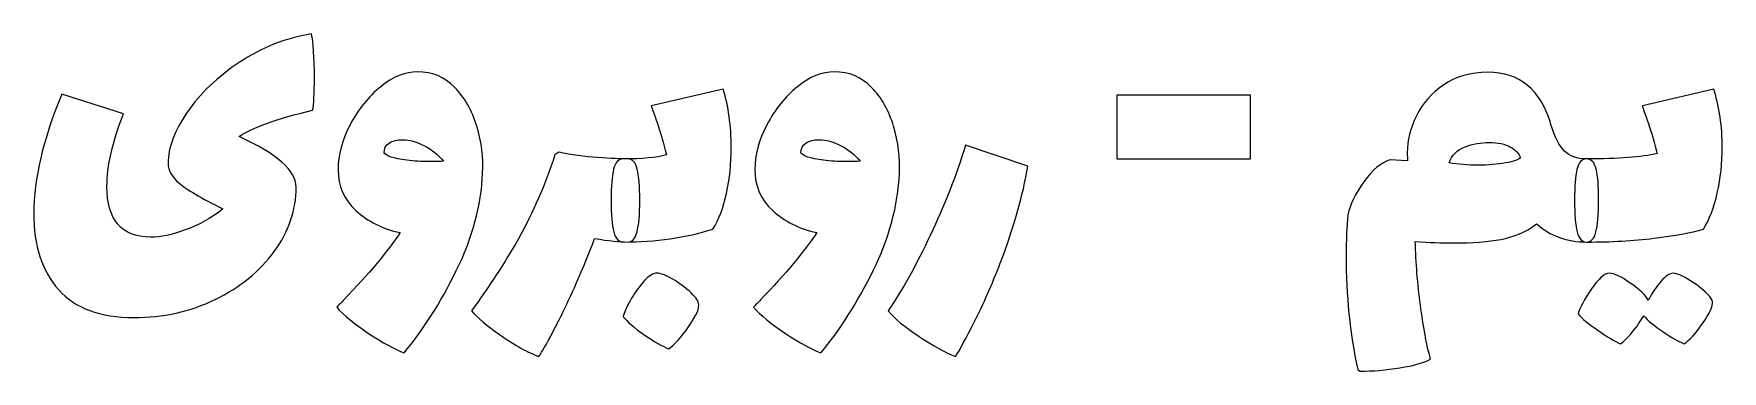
# Model space of a CAD drawing. Header units: millimetres. Extents: x -28.3 to 31.7, y -30.6 to 29.7.
# Drawn here: x -11.22 to 2.98, y -28.6 to -25.77 of the extents above; entities that cross this region are included whole.
import ezdxf

# ---------------------------------------------------------------- set-up
doc = ezdxf.new("R2010")
doc.units = ezdxf.units.MM
doc.header["$MEASUREMENT"] = 0
doc.layers.add('Layer 1', color=7, linetype='Continuous')

msp = doc.modelspace()

# ---------------------------------------------------------------- linework, layer by layer
at = {"layer": 'Layer 1', "color": 250}
for points, knots in [([(-8.89, -25.7719), (-8.8725, -25.8419), (-8.8638, -25.967), (-8.8638, -26.1471), (-8.8638, -26.2722), (-8.8688, -26.361), (-8.8788, -26.4135), (-9.179, -26.4836), (-9.3854, -26.5574), (-9.4979, -26.6349), (-9.1777, -26.78), (-9.0176, -26.9214), (-9.0176, -27.059), (-9.0176, -27.2516), (-9.0789, -27.4317), (-9.2015, -27.5993), (-9.3241, -27.7669), (-9.4898, -27.9014), (-9.6987, -28.0027), (-9.9076, -28.104), (-10.1357, -28.1547), (-10.3834, -28.1547), (-10.6661, -28.1547), (-10.8768, -28.0765), (-11.0157, -27.9201), (-11.1545, -27.7638), (-11.2239, -27.5505), (-11.2239, -27.2803), (-11.2239, -26.9902), (-11.1451, -26.6562), (-10.9875, -26.2785), (-10.9875, -26.2785), (-10.4697, -26.4436), (-10.4697, -26.4436), (-10.5623, -26.6787), (-10.6085, -26.8826), (-10.6085, -27.0552), (-10.6085, -27.1903), (-10.5785, -27.2947), (-10.5185, -27.3685), (-10.4584, -27.4423), (-10.3659, -27.4792), (-10.2408, -27.4792), (-10.1582, -27.4792), (-10.0614, -27.4592), (-9.9501, -27.4192), (-9.8388, -27.3792), (-9.7331, -27.3204), (-9.633, -27.2428), (-9.8181, -27.1503), (-9.9413, -27.0777), (-10.0026, -27.0252), (-10.0639, -26.9726), (-10.0946, -26.9176), (-10.0946, -26.8601), (-10.0946, -26.73), (-10.0408, -26.5868), (-9.9332, -26.4304), (-9.8256, -26.2741), (-9.6799, -26.1346), (-9.496, -26.012), (-9.3122, -25.8895), (-9.1102, -25.8094), (-8.89, -25.7719)], [0, 0, 0, 0, 0.047619, 0.047619, 0.047619, 0.0952381, 0.0952381, 0.0952381, 0.1428571, 0.1428571, 0.1428571, 0.1904762, 0.1904762, 0.1904762, 0.2380952, 0.2380952, 0.2380952, 0.2857143, 0.2857143, 0.2857143, 0.3333333, 0.3333333, 0.3333333, 0.3809524, 0.3809524, 0.3809524, 0.4285714, 0.4285714, 0.4285714, 0.4761905, 0.4761905, 0.4761905, 0.5238095, 0.5238095, 0.5238095, 0.5714286, 0.5714286, 0.5714286, 0.6190476, 0.6190476, 0.6190476, 0.6666667, 0.6666667, 0.6666667, 0.7142857, 0.7142857, 0.7142857, 0.7619048, 0.7619048, 0.7619048, 0.8095238, 0.8095238, 0.8095238, 0.8571429, 0.8571429, 0.8571429, 0.9047619, 0.9047619, 0.9047619, 0.952381, 0.952381, 0.952381, 1, 1, 1, 1]), ([(-7.997, -26.0908), (-7.8744, -26.0908), (-7.7706, -26.134), (-7.6855, -26.2203), (-7.6005, -26.3066), (-7.5379, -26.416), (-7.4979, -26.5486), (-7.4579, -26.6812), (-7.4416, -26.8125), (-7.4491, -26.9426), (-7.4616, -27.2153), (-7.5354, -27.488), (-7.6705, -27.7607), (-7.8056, -28.0333), (-7.9519, -28.2635), (-8.1095, -28.4511), (-8.1896, -28.4211), (-8.289, -28.3667), (-8.4079, -28.2879), (-8.5267, -28.2091), (-8.6161, -28.1359), (-8.6762, -28.0684), (-8.6686, -28.0583), (-8.6593, -28.0483), (-8.648, -28.0383), (-8.6368, -28.0283), (-8.6261, -28.0171), (-8.6161, -28.0046), (-8.406, -27.7869), (-8.2484, -27.5993), (-8.1433, -27.4417), (-8.2909, -27.4092), (-8.4147, -27.3473), (-8.5148, -27.256), (-8.6149, -27.1646), (-8.6649, -27.0502), (-8.6649, -26.9126), (-8.6649, -26.79), (-8.6311, -26.6643), (-8.5636, -26.5355), (-8.496, -26.4067), (-8.4104, -26.3003), (-8.3065, -26.2165), (-8.2027, -26.1327), (-8.0995, -26.0908), (-7.997, -26.0908)], [0, 0, 0, 0, 0.0666667, 0.0666667, 0.0666667, 0.1333333, 0.1333333, 0.1333333, 0.2, 0.2, 0.2, 0.2666667, 0.2666667, 0.2666667, 0.3333333, 0.3333333, 0.3333333, 0.4, 0.4, 0.4, 0.4666667, 0.4666667, 0.4666667, 0.5333333, 0.5333333, 0.5333333, 0.6, 0.6, 0.6, 0.6666667, 0.6666667, 0.6666667, 0.7333333, 0.7333333, 0.7333333, 0.8, 0.8, 0.8, 0.8666667, 0.8666667, 0.8666667, 0.9333333, 0.9333333, 0.9333333, 1, 1, 1, 1]), ([(-4.4922, -26.0908), (-4.3696, -26.0908), (-4.2658, -26.134), (-4.1807, -26.2203), (-4.0957, -26.3066), (-4.0331, -26.416), (-3.9931, -26.5486), (-3.9531, -26.6812), (-3.9368, -26.8125), (-3.9443, -26.9426), (-3.9568, -27.2153), (-4.0306, -27.488), (-4.1657, -27.7607), (-4.3008, -28.0333), (-4.4471, -28.2635), (-4.6047, -28.4511), (-4.6848, -28.4211), (-4.7842, -28.3667), (-4.9031, -28.2879), (-5.0219, -28.2091), (-5.1113, -28.1359), (-5.1714, -28.0684), (-5.1638, -28.0583), (-5.1545, -28.0483), (-5.1432, -28.0383), (-5.132, -28.0283), (-5.1213, -28.0171), (-5.1113, -28.0046), (-4.9012, -27.7869), (-4.7436, -27.5993), (-4.6385, -27.4417), (-4.7861, -27.4092), (-4.9099, -27.3473), (-5.01, -27.256), (-5.1101, -27.1646), (-5.1601, -27.0502), (-5.1601, -26.9126), (-5.1601, -26.79), (-5.1263, -26.6643), (-5.0588, -26.5355), (-4.9912, -26.4067), (-4.9056, -26.3003), (-4.8017, -26.2165), (-4.6979, -26.1327), (-4.5947, -26.0908), (-4.4922, -26.0908)], [0, 0, 0, 0, 0.0666667, 0.0666667, 0.0666667, 0.1333333, 0.1333333, 0.1333333, 0.2, 0.2, 0.2, 0.2666667, 0.2666667, 0.2666667, 0.3333333, 0.3333333, 0.3333333, 0.4, 0.4, 0.4, 0.4666667, 0.4666667, 0.4666667, 0.5333333, 0.5333333, 0.5333333, 0.6, 0.6, 0.6, 0.6666667, 0.6666667, 0.6666667, 0.7333333, 0.7333333, 0.7333333, 0.8, 0.8, 0.8, 0.8666667, 0.8666667, 0.8666667, 0.9333333, 0.9333333, 0.9333333, 1, 1, 1, 1]), ([(1.8344, -26.8226), (1.8743, -26.8226), (1.9012, -26.8513), (1.915, -26.9089), (1.9288, -26.9664), (1.9356, -27.054), (1.9356, -27.1715), (1.9356, -27.2916), (1.9281, -27.3798), (1.9131, -27.4361), (1.8981, -27.4924), (1.8718, -27.5205), (1.8344, -27.5205), (1.6693, -27.5205), (1.5292, -27.4692), (1.4141, -27.3667), (1.4141, -27.3667), (1.3729, -27.3967), (1.3729, -27.3967), (1.3053, -27.4442), (1.219, -27.478), (1.114, -27.498), (1.0089, -27.518), (0.8751, -27.528), (0.7124, -27.528), (0.6174, -27.528), (0.5111, -27.5243), (0.3935, -27.5167), (0.3985, -27.6944), (0.4129, -27.872), (0.4366, -28.0496), (0.4604, -28.2272), (0.4886, -28.3785), (0.5211, -28.5036), (0.466, -28.5336), (0.3804, -28.558), (0.264, -28.5768), (0.1477, -28.5956), (0.0358, -28.6049), (-0.0718, -28.6049), (-0.0718, -28.6049), (-0.0906, -28.5899), (-0.0906, -28.5899), (-0.1556, -28.2847), (-0.1881, -27.967), (-0.1881, -27.6368), (-0.1881, -27.5042), (-0.1831, -27.3892), (-0.1731, -27.2916), (-0.1556, -27.2065), (-0.1106, -27.114), (-0.038, -27.0139), (0.0345, -26.9139), (0.1071, -26.8526), (0.1796, -26.8301), (0.1796, -26.8301), (0.3297, -26.8376), (0.3297, -26.8376), (0.3272, -26.8226), (0.326, -26.8), (0.326, -26.77), (0.326, -26.6675), (0.3516, -26.5643), (0.4029, -26.4604), (0.4542, -26.3566), (0.5311, -26.2697), (0.6336, -26.1997), (0.7362, -26.1296), (0.86, -26.0946), (1.0051, -26.0946), (1.1377, -26.0946), (1.2478, -26.1309), (1.3353, -26.2034), (1.4229, -26.276), (1.4867, -26.3773), (1.5267, -26.5074), (1.5267, -26.5074), (1.5267, -26.5111), (1.5267, -26.5111), (1.5267, -26.5111), (1.5342, -26.5336), (1.5342, -26.5336), (1.5667, -26.6387), (1.6049, -26.7131), (1.6487, -26.7569), (1.6924, -26.8007), (1.7544, -26.8226), (1.8344, -26.8226)], [0, 0, 0, 0, 0.0344828, 0.0344828, 0.0344828, 0.0689655, 0.0689655, 0.0689655, 0.1034483, 0.1034483, 0.1034483, 0.137931, 0.137931, 0.137931, 0.1724138, 0.1724138, 0.1724138, 0.2068966, 0.2068966, 0.2068966, 0.2413793, 0.2413793, 0.2413793, 0.2758621, 0.2758621, 0.2758621, 0.3103448, 0.3103448, 0.3103448, 0.3448276, 0.3448276, 0.3448276, 0.3793103, 0.3793103, 0.3793103, 0.4137931, 0.4137931, 0.4137931, 0.4482759, 0.4482759, 0.4482759, 0.4827586, 0.4827586, 0.4827586, 0.5172414, 0.5172414, 0.5172414, 0.5517241, 0.5517241, 0.5517241, 0.5862069, 0.5862069, 0.5862069, 0.6206897, 0.6206897, 0.6206897, 0.6551724, 0.6551724, 0.6551724, 0.6896552, 0.6896552, 0.6896552, 0.7241379, 0.7241379, 0.7241379, 0.7586207, 0.7586207, 0.7586207, 0.7931034, 0.7931034, 0.7931034, 0.8275862, 0.8275862, 0.8275862, 0.862069, 0.862069, 0.862069, 0.8965517, 0.8965517, 0.8965517, 0.9310345, 0.9310345, 0.9310345, 0.9655172, 0.9655172, 0.9655172, 1, 1, 1, 1]), ([(-5.4266, -26.2372), (-5.3815, -26.3798), (-5.359, -26.5436), (-5.359, -26.7287), (-5.359, -26.8638), (-5.3722, -26.9914), (-5.3984, -27.1115), (-5.4247, -27.2316), (-5.4628, -27.3316), (-5.5129, -27.4117), (-5.7405, -27.4842), (-5.9919, -27.5205), (-6.2671, -27.5205), (-6.3046, -27.5205), (-6.3309, -27.4924), (-6.3459, -27.4361), (-6.3609, -27.3798), (-6.3684, -27.2916), (-6.3684, -27.1715), (-6.3684, -27.054), (-6.3615, -26.9664), (-6.3478, -26.9089), (-6.334, -26.8513), (-6.3071, -26.8226), (-6.2671, -26.8226), (-6.1095, -26.8226), (-5.9882, -26.8113), (-5.9031, -26.7888), (-5.9281, -26.6837), (-5.9707, -26.5461), (-6.0307, -26.376), (-6.0307, -26.376), (-5.4266, -26.2372), (-5.4266, -26.2372)], [0, 0, 0, 0, 0.0909091, 0.0909091, 0.0909091, 0.1818182, 0.1818182, 0.1818182, 0.2727273, 0.2727273, 0.2727273, 0.3636364, 0.3636364, 0.3636364, 0.4545455, 0.4545455, 0.4545455, 0.5454545, 0.5454545, 0.5454545, 0.6363636, 0.6363636, 0.6363636, 0.7272727, 0.7272727, 0.7272727, 0.8181818, 0.8181818, 0.8181818, 0.9090909, 0.9090909, 0.9090909, 1, 1, 1, 1]), ([(2.9037, -26.2372), (2.9513, -26.3873), (2.975, -26.5499), (2.975, -26.725), (2.975, -26.8576), (2.9613, -26.9852), (2.9338, -27.1077), (2.9062, -27.2303), (2.8675, -27.3316), (2.8174, -27.4117), (2.7124, -27.4417), (2.5735, -27.4673), (2.4009, -27.4886), (2.2283, -27.5099), (2.0394, -27.5205), (1.8344, -27.5205), (1.7969, -27.5205), (1.7706, -27.4924), (1.7556, -27.4361), (1.7406, -27.3798), (1.7331, -27.2916), (1.7331, -27.1715), (1.7331, -27.054), (1.74, -26.9664), (1.7537, -26.9089), (1.7675, -26.8513), (1.7944, -26.8226), (1.8344, -26.8226), (2.102, -26.8226), (2.2996, -26.8075), (2.4272, -26.7775), (2.4072, -26.6925), (2.3828, -26.6087), (2.354, -26.5261), (2.3252, -26.4436), (2.3084, -26.3935), (2.3033, -26.376), (2.3033, -26.376), (2.9037, -26.2372), (2.9037, -26.2372)], [0, 0, 0, 0, 0.0769231, 0.0769231, 0.0769231, 0.1538462, 0.1538462, 0.1538462, 0.2307692, 0.2307692, 0.2307692, 0.3076923, 0.3076923, 0.3076923, 0.3846154, 0.3846154, 0.3846154, 0.4615385, 0.4615385, 0.4615385, 0.5384615, 0.5384615, 0.5384615, 0.6153846, 0.6153846, 0.6153846, 0.6923077, 0.6923077, 0.6923077, 0.7692308, 0.7692308, 0.7692308, 0.8461538, 0.8461538, 0.8461538, 0.9230769, 0.9230769, 0.9230769, 1, 1, 1, 1]), ([(-2.1169, -26.286), (-2.1169, -26.286), (-0.9912, -26.286), (-0.9912, -26.286), (-0.9912, -26.286), (-0.9912, -26.8226), (-0.9912, -26.8226), (-0.9912, -26.8226), (-2.1169, -26.8226), (-2.1169, -26.8226), (-2.1169, -26.8226), (-2.1169, -26.286), (-2.1169, -26.286)], [0, 0, 0, 0, 0.25, 0.25, 0.25, 0.5, 0.5, 0.5, 0.75, 0.75, 0.75, 1, 1, 1, 1]), ([(-8.087, -26.8338), (-8.027, -26.8413), (-7.9644, -26.8451), (-7.8994, -26.8451), (-7.8444, -26.8451), (-7.8043, -26.8438), (-7.7793, -26.8413), (-7.8219, -26.7888), (-7.875, -26.7456), (-7.9388, -26.7119), (-8.0026, -26.6781), (-8.0645, -26.6612), (-8.1245, -26.6612), (-8.1696, -26.6612), (-8.2065, -26.6706), (-8.2352, -26.6893), (-8.264, -26.7081), (-8.2784, -26.735), (-8.2784, -26.77), (-8.2634, -26.7975), (-8.1996, -26.8188), (-8.087, -26.8338)], [0, 0, 0, 0, 0.1428571, 0.1428571, 0.1428571, 0.2857143, 0.2857143, 0.2857143, 0.4285714, 0.4285714, 0.4285714, 0.5714286, 0.5714286, 0.5714286, 0.7142857, 0.7142857, 0.7142857, 0.8571429, 0.8571429, 0.8571429, 1, 1, 1, 1]), ([(-4.5822, -26.8338), (-4.5222, -26.8413), (-4.4596, -26.8451), (-4.3946, -26.8451), (-4.3396, -26.8451), (-4.2995, -26.8438), (-4.2745, -26.8413), (-4.3171, -26.7888), (-4.3702, -26.7456), (-4.434, -26.7119), (-4.4978, -26.6781), (-4.5597, -26.6612), (-4.6197, -26.6612), (-4.6648, -26.6612), (-4.7017, -26.6706), (-4.7304, -26.6893), (-4.7592, -26.7081), (-4.7736, -26.735), (-4.7736, -26.77), (-4.7586, -26.7975), (-4.6948, -26.8188), (-4.5822, -26.8338)], [0, 0, 0, 0, 0.1428571, 0.1428571, 0.1428571, 0.2857143, 0.2857143, 0.2857143, 0.4285714, 0.4285714, 0.4285714, 0.5714286, 0.5714286, 0.5714286, 0.7142857, 0.7142857, 0.7142857, 0.8571429, 0.8571429, 0.8571429, 1, 1, 1, 1]), ([(0.6787, -26.8563), (0.7537, -26.8688), (0.835, -26.8751), (0.9226, -26.8751), (1.0076, -26.8751), (1.0846, -26.8688), (1.1534, -26.8563), (1.2221, -26.8438), (1.2628, -26.8288), (1.2753, -26.8113), (1.2678, -26.7788), (1.2409, -26.7494), (1.1946, -26.7231), (1.1484, -26.6968), (1.0889, -26.6837), (1.0164, -26.6837), (0.9463, -26.6837), (0.8782, -26.6962), (0.8119, -26.7212), (0.7456, -26.7463), (0.7012, -26.7913), (0.6787, -26.8563)], [0, 0, 0, 0, 0.1428571, 0.1428571, 0.1428571, 0.2857143, 0.2857143, 0.2857143, 0.4285714, 0.4285714, 0.4285714, 0.5714286, 0.5714286, 0.5714286, 0.7142857, 0.7142857, 0.7142857, 0.8571429, 0.8571429, 0.8571429, 1, 1, 1, 1]), ([(-6.2296, -26.8226), (-6.1896, -26.8226), (-6.1627, -26.8513), (-6.1489, -26.9089), (-6.1352, -26.9664), (-6.1283, -27.054), (-6.1283, -27.1715), (-6.1283, -27.2916), (-6.1358, -27.3798), (-6.1508, -27.4361), (-6.1658, -27.4924), (-6.1921, -27.5205), (-6.2296, -27.5205), (-6.2972, -27.5205), (-6.3897, -27.5105), (-6.5073, -27.4905), (-6.5548, -27.6206), (-6.6224, -27.7819), (-6.7099, -27.9745), (-6.7675, -28.0996), (-6.8231, -28.2116), (-6.8769, -28.3104), (-6.9307, -28.4092), (-6.9638, -28.4661), (-6.9763, -28.4811), (-7.0689, -28.4486), (-7.179, -28.3873), (-7.3066, -28.2972), (-7.4116, -28.2247), (-7.4904, -28.1584), (-7.543, -28.0984), (-7.3929, -27.8932), (-7.2615, -27.6919), (-7.149, -27.4942), (-7.0239, -27.2716), (-6.9213, -27.0364), (-6.8413, -26.7888), (-6.8413, -26.7888), (-6.8075, -26.7663), (-6.8075, -26.7663), (-6.7024, -26.7888), (-6.5942, -26.8038), (-6.4829, -26.8113), (-6.3716, -26.8188), (-6.2872, -26.8226), (-6.2296, -26.8226)], [0, 0, 0, 0, 0.0666667, 0.0666667, 0.0666667, 0.1333333, 0.1333333, 0.1333333, 0.2, 0.2, 0.2, 0.2666667, 0.2666667, 0.2666667, 0.3333333, 0.3333333, 0.3333333, 0.4, 0.4, 0.4, 0.4666667, 0.4666667, 0.4666667, 0.5333333, 0.5333333, 0.5333333, 0.6, 0.6, 0.6, 0.6666667, 0.6666667, 0.6666667, 0.7333333, 0.7333333, 0.7333333, 0.8, 0.8, 0.8, 0.8666667, 0.8666667, 0.8666667, 0.9333333, 0.9333333, 0.9333333, 1, 1, 1, 1]), ([(-3.4715, -28.4811), (-3.5591, -28.4486), (-3.6617, -28.3923), (-3.7792, -28.3123), (-3.8993, -28.2347), (-3.9856, -28.1634), (-4.0382, -28.0984), (-3.9181, -27.9208), (-3.8005, -27.7094), (-3.6854, -27.4642), (-3.5654, -27.2141), (-3.4665, -26.9614), (-3.389, -26.7062), (-3.389, -26.7062), (-2.8637, -26.8826), (-2.8637, -26.8826), (-2.9062, -27.1303), (-2.9837, -27.4017), (-3.0963, -27.6969), (-3.1664, -27.8795), (-3.2383, -28.0427), (-3.3121, -28.1866), (-3.3859, -28.3304), (-3.439, -28.4286), (-3.4715, -28.4811)], [0, 0, 0, 0, 0.125, 0.125, 0.125, 0.25, 0.25, 0.25, 0.375, 0.375, 0.375, 0.5, 0.5, 0.5, 0.625, 0.625, 0.625, 0.75, 0.75, 0.75, 0.875, 0.875, 0.875, 1, 1, 1, 1]), ([(-5.9969, -27.7832), (-5.9694, -27.7782), (-5.9275, -27.7907), (-5.8712, -27.8207), (-5.8149, -27.8507), (-5.7624, -27.8876), (-5.7136, -27.9314), (-5.6648, -27.9752), (-5.6379, -28.0096), (-5.6329, -28.0346), (-5.6229, -28.0721), (-5.6511, -28.1378), (-5.7174, -28.2316), (-5.7837, -28.3254), (-5.8393, -28.3873), (-5.8844, -28.4173), (-5.9369, -28.3973), (-6.0057, -28.3579), (-6.0907, -28.2991), (-6.1758, -28.2403), (-6.2346, -28.1897), (-6.2671, -28.1472), (-6.2596, -28.1146), (-6.2402, -28.0702), (-6.2089, -28.0139), (-6.1777, -27.9577), (-6.142, -27.9064), (-6.102, -27.8601), (-6.062, -27.8138), (-6.0269, -27.7882), (-5.9969, -27.7832)], [0, 0, 0, 0, 0.1, 0.1, 0.1, 0.2, 0.2, 0.2, 0.3, 0.3, 0.3, 0.4, 0.4, 0.4, 0.5, 0.5, 0.5, 0.6, 0.6, 0.6, 0.7, 0.7, 0.7, 0.8, 0.8, 0.8, 0.9, 0.9, 0.9, 1, 1, 1, 1]), ([(2.8925, -28.0196), (2.8975, -28.0571), (2.87, -28.1184), (2.8099, -28.2034), (2.7499, -28.2885), (2.6986, -28.346), (2.6561, -28.376), (2.6085, -28.356), (2.5485, -28.3216), (2.476, -28.2729), (2.4034, -28.2241), (2.3496, -28.1797), (2.3146, -28.1396), (2.2896, -28.1847), (2.2571, -28.231), (2.217, -28.2785), (2.177, -28.326), (2.1445, -28.3585), (2.1195, -28.376), (2.0695, -28.3535), (2.0057, -28.3154), (1.9281, -28.2616), (1.8507, -28.2078), (1.7956, -28.1622), (1.7631, -28.1246), (1.7781, -28.0721), (1.8156, -28.0021), (1.8756, -27.9145), (1.9356, -27.8269), (1.9856, -27.7832), (2.0257, -27.7832), (2.0657, -27.7832), (2.1257, -27.8113), (2.2058, -27.8676), (2.2858, -27.9239), (2.3346, -27.9708), (2.3521, -28.0083), (2.3872, -27.9458), (2.4234, -27.8926), (2.461, -27.8488), (2.4985, -27.8051), (2.5322, -27.7832), (2.5623, -27.7832), (2.6023, -27.7832), (2.6655, -27.8138), (2.7518, -27.8751), (2.8381, -27.9364), (2.885, -27.9845), (2.8925, -28.0196)], [0, 0, 0, 0, 0.0625, 0.0625, 0.0625, 0.125, 0.125, 0.125, 0.1875, 0.1875, 0.1875, 0.25, 0.25, 0.25, 0.3125, 0.3125, 0.3125, 0.375, 0.375, 0.375, 0.4375, 0.4375, 0.4375, 0.5, 0.5, 0.5, 0.5625, 0.5625, 0.5625, 0.625, 0.625, 0.625, 0.6875, 0.6875, 0.6875, 0.75, 0.75, 0.75, 0.8125, 0.8125, 0.8125, 0.875, 0.875, 0.875, 0.9375, 0.9375, 0.9375, 1, 1, 1, 1])]:
    msp.add_open_spline(points, degree=3, knots=knots, dxfattribs=at)

doc.saveas('drawing.dxf')
